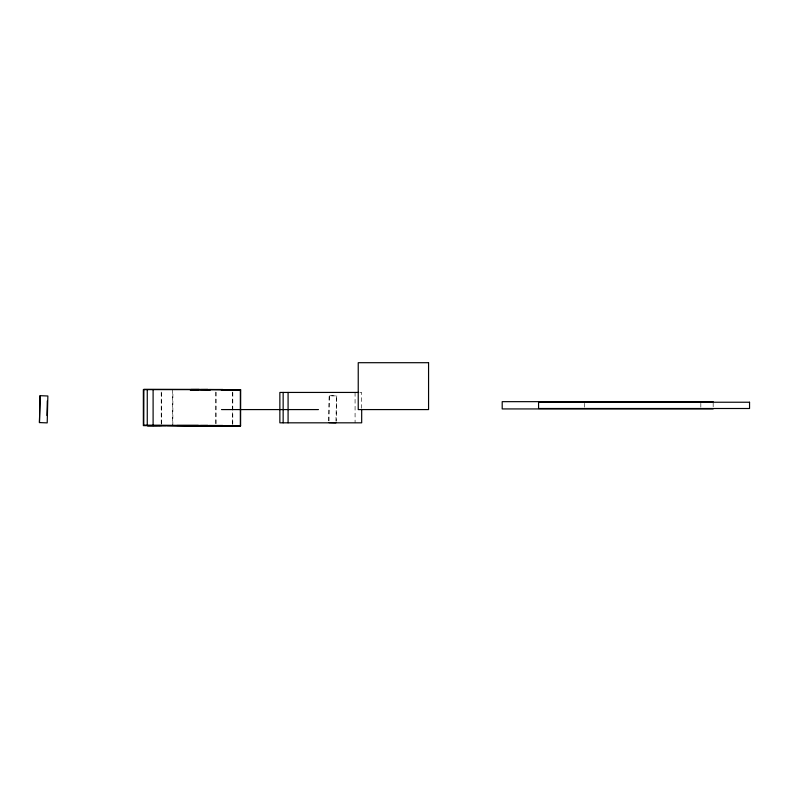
<?xml version="1.0" encoding="UTF-8"?>
<svg xmlns="http://www.w3.org/2000/svg" width="789" height="789" viewBox="0 0 789 789"><rect width="100%" height="100%" fill="white"/><g stroke="black" fill="none" stroke-linecap="round" stroke-linejoin="round"><path stroke-width="0.59" stroke-dasharray="3.94 2.96" d="M161.597 424.324L161.646 391.926M172.84 425.547L172.89 391.946M215.979 423.782L216.028 391.383M232.765 424.669L232.785 411.463M232.785 410.26L232.814 391.068M328.609 420.902L329.23 395.683L336.548 395.94L336.341 421.188M329.023 420.941L329.23 395.683M335.927 421.139L336.548 395.94M359.952 392.439L361.678 392.439L361.687 408.238M329.644 395.723L336.972 395.989M713.167 402.873L713.167 408.929M700.829 403.278L700.829 408.505M584.531 403.278L584.531 408.505M355.07 392.439L355.08 422.825M232.489 392.025L232.489 424.433M215.851 392.025L215.851 424.433M172.466 389.628L172.466 424.433M161.222 392.025L161.222 424.433"/><path stroke-width="1.18" d="M213.138 426.297L240.596 425.873L240.675 389.855L236.197 390.101M39.45 422.579L40.111 395.683L47.863 395.989L47.202 422.884L39.45 422.579L40.111 395.683M46.955 415.507L47.31 400.832M335.887 422.845L328.983 422.628M235.635 390.121L233.445 390.161M221.364 390.161L232.814 389.865L222.902 389.608M161.597 425.527L147.563 425.666L156.035 425.725A37.418 0.582 0.1 0 1 159.072 425.685M159.358 425.685L166.341 425.646M240.32 389.628L143.351 389.628L143.351 425.636L240.32 425.636M358.66 392.439L279.858 392.439L279.858 422.825L361.678 422.825L361.687 409.452M713.167 401.66L502.198 401.66L502.198 408.929L713.167 408.929M221.492 409.58L318.46 409.58M199.213 389.391L143.874 389.302L143.766 425.419L232.755 425.863L222.843 425.606M190.938 389.49L207.813 389.411M143.815 425.301L198.364 425.389M176.904 425.468L207.754 425.409M167.061 425.646L196.392 426.129A51.107 0.789 0.1 0 0 198.088 426.159L212.054 426.297M200.495 389.51L222.823 389.48M200.436 425.508L222.764 425.478M209.48 389.539L240.635 389.835M209.42 425.537L240.606 425.843M210.15 390.161L190.129 389.815M198.315 390.161L198.138 390.161A51.107 0.789 0.1 0 1 196.451 390.131L190.484 390.013M288.084 392.439L288.084 422.825M283.152 392.439L283.152 422.825M240.339 389.628L240.339 425.636M153.105 389.628L153.105 425.636M147.267 389.628L147.267 425.636M428.565 362.703L358.236 362.703L358.236 409.58L428.565 409.58L428.565 362.703M749.55 402.232L538.571 402.232L538.571 408.505L749.55 408.505L749.55 402.232"/></g></svg>
